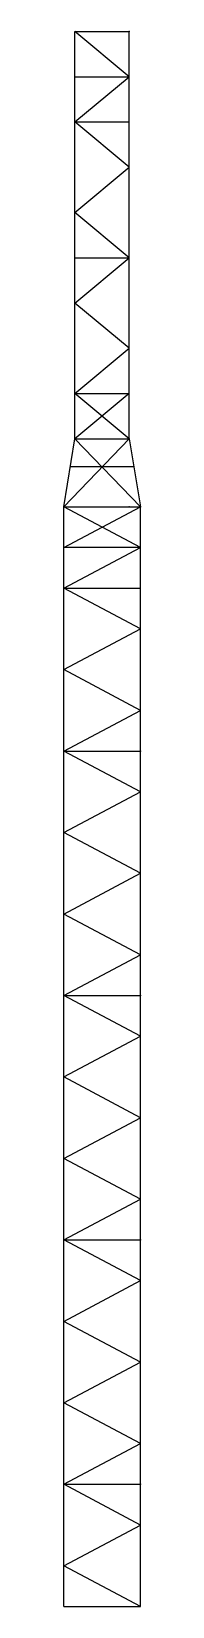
# Model space of a CAD drawing. Header units: millimetres. Extents: x 0 to 1.7, y 0 to 35.
import ezdxf

# ---------------------------------------------------------------- set-up
doc = ezdxf.new("R2010")
doc.units = ezdxf.units.MM
doc.layers.add('ESTRUC', color=3, linetype='Continuous')

msp = doc.modelspace()

# ---------------------------------------------------------------- linework, layer by layer
at = {"layer": 'ESTRUC'}
for p, q in [((1.458, 33.994), (0.251, 35)), ((0.251, 35), (1.458, 35)), ((0.251, 25.948), (0.251, 35)), ((1.458, 25.948), (1.458, 35)), ((0.251, 32.989), (1.458, 33.994)), ((0.251, 33.994), (1.458, 33.994)), ((1.458, 31.983), (0.251, 32.989)), ((0.251, 32.989), (1.458, 32.989)), ((0.251, 30.977), (1.458, 31.983)), ((1.458, 29.971), (0.251, 30.977)), ((0.251, 28.966), (1.458, 29.971)), ((0.251, 29.971), (1.458, 29.971)), ((1.458, 27.96), (0.251, 28.966)), ((0.251, 26.954), (1.458, 27.96)), ((1.458, 26.954), (0.251, 25.948)), ((1.458, 25.948), (0.251, 26.954)), ((0.251, 26.954), (1.458, 26.954)), ((0, 24.44), (1.458, 25.948)), ((0, 24.44), (0.251, 25.948)), ((1.71, 24.44), (0.251, 25.948)), ((0.251, 25.948), (1.458, 25.948)), ((1.458, 25.948), (1.71, 24.44)), ((1.562, 25.324), (0.147, 25.324)), ((1.71, 23.534), (0, 24.44)), ((0, 23.534), (1.71, 24.44)), ((0, 0), (0, 24.44)), ((0, 24.44), (1.71, 24.44)), ((1.71, 0), (1.71, 24.44)), ((1.71, 23.534), (0, 23.534)), ((0, 22.629), (1.71, 23.534)), ((0, 22.629), (1.71, 22.629)), ((1.71, 21.724), (0, 22.629)), ((0, 20.819), (1.71, 21.724)), ((1.71, 19.914), (0, 20.819)), ((0, 19.009), (1.71, 19.914)), ((0, 19.009), (1.71, 19.009)), ((1.71, 18.103), (0, 19.009)), ((0, 19.009), (1.71, 19.009)), ((0, 17.198), (1.71, 18.103)), ((1.71, 16.293), (0, 17.198)), ((0, 15.388), (1.71, 16.293)), ((1.71, 14.483), (0, 15.388)), ((0, 13.578), (1.71, 14.483)), ((1.71, 12.672), (0, 13.578)), ((0, 13.578), (1.71, 13.578)), ((0, 11.767), (1.71, 12.672)), ((1.71, 10.862), (0, 11.767)), ((0, 9.957), (1.71, 10.862)), ((1.71, 9.052), (0, 9.957)), ((0, 8.147), (1.71, 9.052)), ((0, 8.147), (1.71, 8.147)), ((1.71, 7.241), (0, 8.147)), ((0, 8.147), (1.71, 8.147)), ((0, 6.336), (1.71, 7.241)), ((1.71, 5.431), (0, 6.336)), ((0, 4.526), (1.71, 5.431)), ((1.71, 3.621), (0, 4.526)), ((0, 2.716), (1.71, 3.621)), ((0, 2.716), (1.71, 2.716)), ((1.71, 1.81), (0, 2.716)), ((0, 2.716), (1.71, 2.716)), ((0, 0.905), (1.71, 1.81)), ((1.71, 0), (0, 0.905)), ((0, 0), (1.71, 0))]:
    msp.add_line(p, q, dxfattribs=at)
at = {"layer": 'ESTRUC', "linetype": 'ByBlock'}
for p in [(1.458, 35), (1.458, 35), (1.458, 25.948), (1.458, 25.948), (1.458, 24.44), (1.71, 24.44), (1.71, 19.009), (1.71, 19.009), (1.71, 13.578), (1.71, 13.578), (1.71, 8.147), (1.71, 8.147), (1.71, 2.716), (1.71, 2.716)]:
    msp.add_point(p, dxfattribs=at)

doc.saveas('drawing.dxf')
